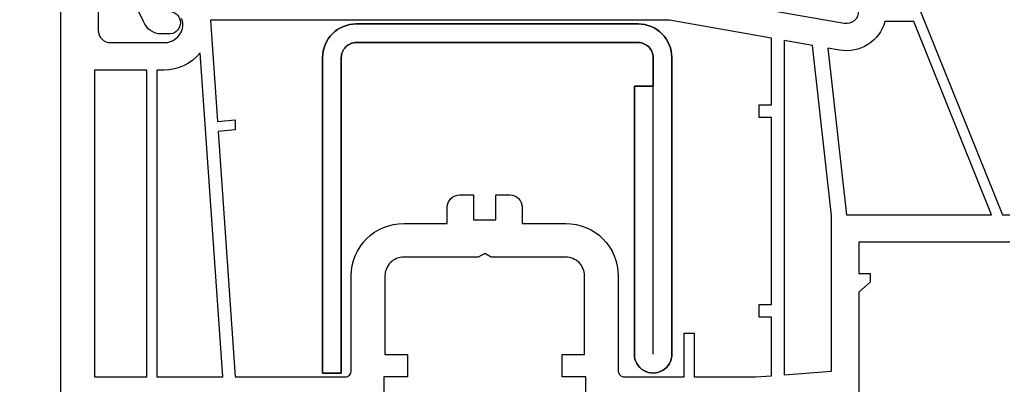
# Model space of a CAD drawing. Header units: millimetres. Extents: x 2715 to 5047, y -920 to 3095.
# Drawn here: x 4036.7 to 4115.5, y 61.8 to 91 of the extents above; entities that cross this region are included whole.
import ezdxf

# ---------------------------------------------------------------- set-up
doc = ezdxf.new("R2010")
doc.units = ezdxf.units.MM
doc.header["$MEASUREMENT"] = 0
for name, color, linetype, lineweight in [('0_Pen_No__1', 7, 'Continuous', 13), ('0_Pen_No__141', 7, 'Continuous', 20), ('Dimensioning - General_Pen_No__1', 7, 'Continuous', 13), ('HATCH_STEEL_Pen_No__1', 7, 'Continuous', 13)]:
    doc.layers.add(name, color=color, linetype=linetype, lineweight=lineweight)
doc.layers.add('Dimensioning - General', color=7, linetype='Continuous')
doc.styles.add('GENERATED_STYLE_1', font='')
doc.styles.get('GENERATED_STYLE_1').set_extended_font_data('Arial')
doc.dimstyles.new('GENERATED_STYLE__3', dxfattribs={"dimtxt": 30, "dimasz": 9.5, "dimexe": 0.18, "dimexo": 0.0625, "dimgap": 0, "dimtad": 1, "dimtih": 1, "dimtoh": 1, "dimdec": 0, "dimzin": 0, "dimdsep": 46, "dimtxsty": 'GENERATED_STYLE_1', "dimblk": 'ARROWHEAD_2', "dimblk1": 'ARROWHEAD_2', "dimblk2": 'ARROWHEAD_2', "dimcen": 0.09, "dimse1": 1, "dimse2": 1, "dimclrd": 7, "dimclre": 7, "dimclrt": 7, "dimadec": 0, "dimazin": 0, "dimtfac": 1, "dimtdec": 4, "dimtmove": 0, "dimatfit": 3, "dimfxl": 0, "dimtolj": 1, "dimtzin": 0, "dimarcsym": 0})

# ---------------------------------------------------------------- blocks, each defined once
blk = doc.blocks.new('*D8')
at = {"layer": 'Dimensioning - General_Pen_No__1', "color": 7, "linetype": 'Continuous', "lineweight": 13}
for p, q in [((3768.811, 290.543), (3768.811, 309.293)), ((4040.979, 290.543), (4040.979, 309.293)), ((3772.42, 306.168), (3765.203, 293.668)), ((4037.371, 293.668), (4044.588, 306.168)), ((3762.699, 299.918), (3768.811, 299.918)), ((3768.811, 299.918), (4040.979, 299.918)), ((4040.979, 299.918), (4047.092, 299.918))]:
    blk.add_line(p, q, dxfattribs=at)
at = {"layer": 'Dimensioning - General_Pen_No__1', "color": 7, "lineweight": 13, "insert": (3870.747, 305.918), "char_height": 30, "attachment_point": 7, "style": 'GENERATED_STYLE_1'}
blk.add_mtext('\\A1;{\\pql;\\fArial|b0|i0|c0|p34;270}', dxfattribs=at)
blk = doc.blocks.new('ARROWHEAD_2')
at = {"color": 0, "linetype": 'Continuous', "lineweight": 0}
for p, q in [((-0.3781, -0.655), (0.3781, 0.655)), ((0, 0), (-1, 0))]:
    blk.add_line(p, q, dxfattribs=at)

msp = doc.modelspace()

# ---------------------------------------------------------------- hatches: boundary and pattern name
at = {"layer": 'HATCH_STEEL_Pen_No__1', "linetype": 'Continuous', "lineweight": 13}
h = msp.add_hatch(dxfattribs=at)
h.set_pattern_fill('ANSI31_0001', style=0, pattern_type=2)
h.set_pattern_definition([(135, (765, -1434.2), (2281, 2281), [])])
h.paths.add_polyline_path([(4087.479, 85.661), (4087.479, 87.961, 0.414214), (4086.279, 89.161), (4063.679, 89.161, 0.414214), (4062.479, 87.961), (4062.479, 62.661), (4060.979, 62.661), (4060.979, 87.961, -0.414214), (4063.679, 90.661), (4086.279, 90.661, -0.414214), (4088.979, 87.961), (4088.979, 64.184, -1.014965), (4085.979, 64.184), (4085.979, 85.661)])

# ---------------------------------------------------------------- linework, layer by layer
at = {"layer": '0_Pen_No__1', "color": 7, "linetype": 'Continuous', "lineweight": 13}
for points in [[(4108.926, 91.658), (4115.479, 75.358), (4116.279, 75.358, 0.414214), (4117.279, 76.358), (4117.279, 113.054, 0.315299), (4117.082, 113.336), (4116.479, 113.555)], [(4051.98, 90.958), (4052.547, 82.837), (4053.979, 82.963), (4053.979, 82.16), (4052.603, 82.039), (4053.979, 62.358), (4062.779, 62.358, 0.414214), (4063.279, 62.858), (4063.279, 70.458, -0.414214), (4067.479, 74.658), (4070.979, 74.658), (4070.979, 75.958, -0.414214), (4071.979, 76.958), (4073.079, 76.958), (4073.079, 74.958), (4074.879, 74.958), (4074.879, 76.958), (4075.979, 76.958, -0.414214), (4076.979, 75.958), (4076.979, 74.658), (4080.479, 74.658, -0.414214), (4084.679, 70.458), (4084.679, 62.858, 0.414214), (4085.179, 62.358), (4089.979, 62.358), (4089.979, 65.858), (4090.779, 65.858), (4090.779, 62.358), (4095.699, 62.358), (4096.979, 62.452), (4096.979, 67.158), (4095.979, 67.158), (4095.979, 68.158), (4096.979, 68.158), (4096.979, 83.158), (4095.979, 83.158), (4095.979, 84.158), (4096.979, 84.158), (4096.979, 89.514), (4088.787, 90.958)], [(4101.479, 88.72), (4102.979, 75.358), (4114.617, 75.358), (4108.385, 90.858), (4106.065, 90.858, -0.387144), (4102.424, 88.554)], [(4051.161, 88.33, -0.22739), (4048.265, 86.958), (4047.679, 86.958), (4047.679, 62.358), (4052.977, 62.358)]]:
    msp.add_lwpolyline(points, format="xyb", close=True, dxfattribs=at)
msp.add_lwpolyline([(4087.479, 64.184), (4087.479, 85.661), (4085.979, 85.661), (4085.979, 64.184, 1.014965), (4088.979, 64.184), (4088.979, 87.961, 0.414214), (4086.279, 90.661), (4063.679, 90.661, 0.414214), (4060.979, 87.961), (4060.979, 62.661), (4062.479, 62.661), (4062.479, 87.961, -0.414214), (4063.679, 89.161), (4086.279, 89.161, -0.414214), (4087.479, 87.961), (4087.479, 85.661)], format="xyb", dxfattribs=at)
for points in [[(4097.979, 89.337), (4097.979, 62.525), (4101.779, 62.803), (4101.779, 75.291), (4100.248, 88.937)], [(4046.879, 86.958), (4042.679, 86.958), (4042.679, 62.358), (4046.879, 62.358)]]:
    msp.add_lwpolyline(points, close=True, dxfattribs=at)
at = {"layer": '0_Pen_No__141', "color": 7, "linetype": 'Continuous', "lineweight": 20}
msp.add_lwpolyline([(4040.979, 110.743, -0.317987), (4042.314, 112.629), (4049.479, 115.158), (4049.479, 97.158), (4048.979, 97.158), (4048.979, 95.658), (4048.323, 95.658, 0.520567), (4047.665, 94.719), (4048.779, 91.658, -0.888889), (4048.779, 89.858), (4048.037, 89.858, -0.315299), (4046.628, 90.845), (4044.979, 94.158), (4044.979, 97.508), (4040.979, 97.158)], format="xyb", close=True, dxfattribs=at)
for points in [[(4042.979, 94.458), (4042.979, 90.158, 0.414214), (4043.979, 89.158), (4048.279, 89.158, 0.34534), (4049.743, 90.301, 0.172154), (4049.667, 91.099)], [(4088.979, 93.158), (4102.806, 90.72, 0.466308), (4103.979, 91.705)], [(4082.079, 60.158), (4082.079, 62.358), (4080.179, 62.358), (4080.179, 64.158), (4081.979, 64.158), (4081.979, 70.458, 0.414214), (4080.479, 71.958), (4074.499, 71.958), (4073.979, 72.258), (4073.46, 71.958), (4067.479, 71.958, 0.414214), (4065.979, 70.458), (4065.979, 64.158), (4067.779, 64.158), (4067.779, 62.358), (4065.879, 62.358), (4065.879, 60.158)]]:
    msp.add_lwpolyline(points, format="xyb", dxfattribs=at)
for points in [[(4039.979, 44.158), (4039.979, 92.651)], [(4116.979, 73.158), (4103.979, 73.158), (4103.979, 70.658), (4104.879, 70.658), (4104.879, 69.958), (4103.979, 69.158), (4103.979, 60.758)]]:
    msp.add_lwpolyline(points, dxfattribs=at)
at = {"layer": 'HATCH_STEEL_Pen_No__1', "color": 7, "linetype": 'Continuous', "lineweight": 13, "flags": 128}
msp.add_lwpolyline([(4087.479, 85.661), (4087.479, 87.961, 0.414214), (4086.279, 89.161), (4063.679, 89.161, 0.414214), (4062.479, 87.961), (4062.479, 62.661), (4060.979, 62.661), (4060.979, 87.961, -0.414214), (4063.679, 90.661), (4086.279, 90.661, -0.414214), (4088.979, 87.961), (4088.979, 64.184, -1.014965), (4085.979, 64.184), (4085.979, 85.661)], format="xyb", close=True, dxfattribs=at)

# ---------------------------------------------------------------- dimensions: what is measured, and where the dimension line sits
at = {"layer": 'Dimensioning - General', "color": 7, "linetype": 'Continuous', "lineweight": 13}
dim = msp.add_linear_dim(base=(4040.979, 299.918), p1=(3768.811, 0), p2=(4040.979, 255.345), text='270', dimstyle='GENERATED_STYLE__3', dxfattribs=at)
dim.commit()
dim.dimension.update_dxf_attribs({"geometry": '*D8', "text_midpoint": (3905.053, 320.918), "dimtype": 160})

doc.saveas('drawing.dxf')
